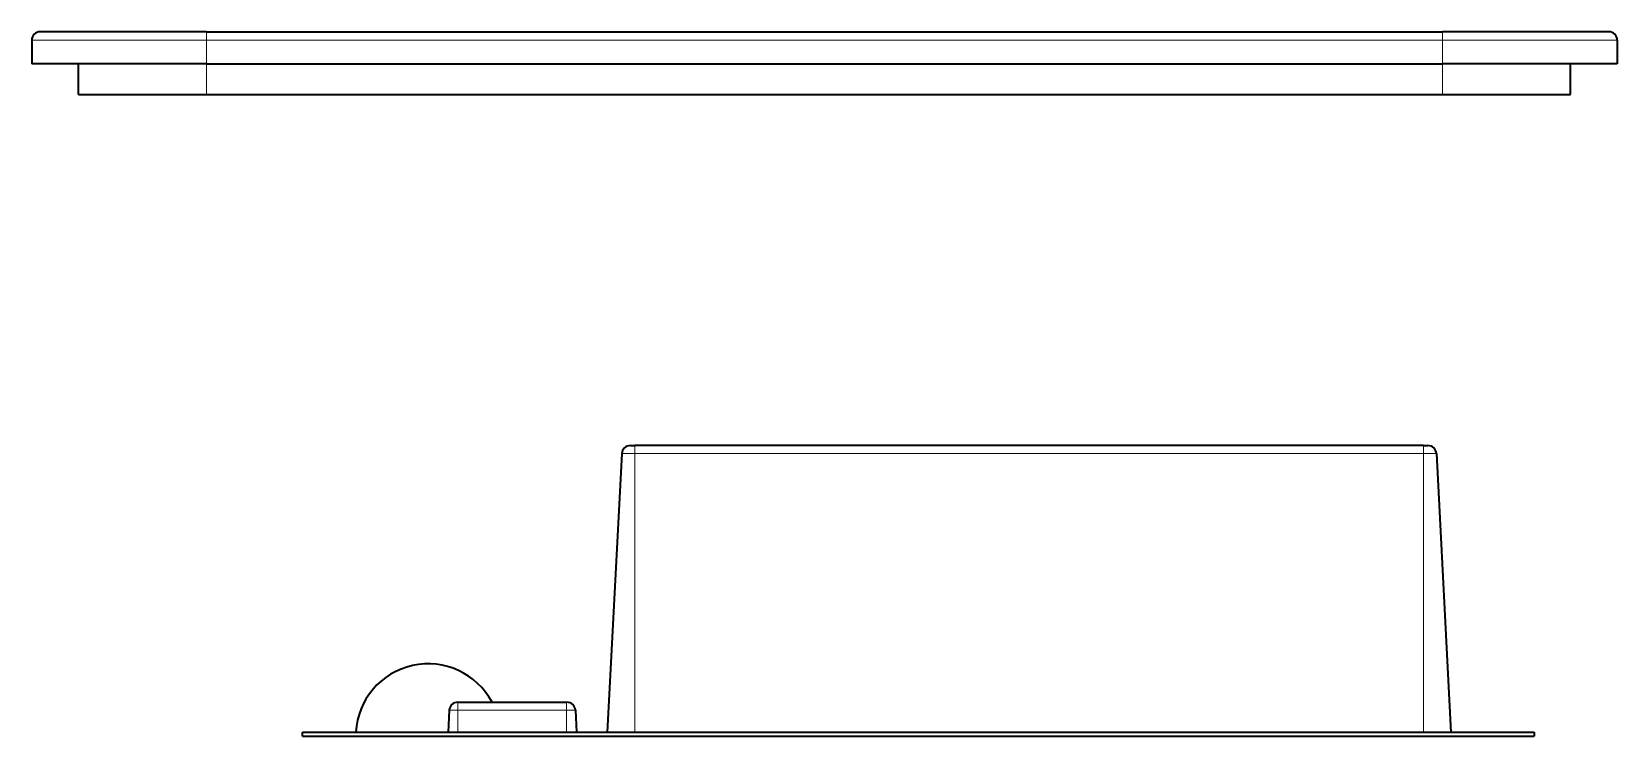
# Model space of a CAD drawing. Extents: x 415 to 970, y 249 to 591.
# Drawn here: x 584.65 to 621.85, y 569.76 to 586.29 of the extents above; entities that cross this region are included whole.
import ezdxf

# ---------------------------------------------------------------- set-up
doc = ezdxf.new("R2010")
doc.units = 0

msp = doc.modelspace()

# ---------------------------------------------------------------- linework, layer by layer
at = {"color": 7, "lineweight": 35, "ltscale": 0.097501}
for p, q in [((588.749, 586.291), (584.849, 586.291)), ((621.649, 586.291), (617.749, 586.291))]:
    msp.add_line(p, q, dxfattribs=at)
at = {"color": 7, "lineweight": 35}
for p, q in [((588.749, 586.291), (617.749, 586.291)), ((588.749, 585.541), (617.749, 585.541)), ((588.749, 584.821), (617.749, 584.821)), ((590.999, 569.862), (619.899, 569.862)), ((590.999, 569.762), (619.899, 569.762))]:
    msp.add_line(p, q, dxfattribs=at)
at = {"color": 7, "lineweight": 13, "ltscale": 0.005}
for p, q in [((588.749, 586.291), (588.749, 586.091)), ((617.749, 586.291), (617.749, 586.091))]:
    msp.add_line(p, q, dxfattribs=at)
at = {"color": 7, "lineweight": 35, "ltscale": 0.01375}
for p, q in [((584.649, 586.091), (584.649, 585.541)), ((621.849, 586.091), (621.849, 585.541))]:
    msp.add_line(p, q, dxfattribs=at)
at = {"color": 7, "lineweight": 13, "ltscale": 0.102499}
for p, q in [((588.749, 586.091), (584.649, 586.091)), ((621.849, 586.091), (617.749, 586.091))]:
    msp.add_line(p, q, dxfattribs=at)
at = {"color": 7, "lineweight": 13, "ltscale": 0.01375}
for p, q in [((588.749, 586.091), (588.749, 585.541)), ((617.749, 586.091), (617.749, 585.541))]:
    msp.add_line(p, q, dxfattribs=at)
at = {"color": 7, "lineweight": 13}
msp.add_line((588.749, 586.091), (617.749, 586.091), dxfattribs=at)
at = {"color": 7, "lineweight": 35, "ltscale": 0.102499}
for p, q in [((588.749, 585.541), (584.649, 585.541)), ((621.849, 585.541), (617.749, 585.541))]:
    msp.add_line(p, q, dxfattribs=at)
at = {"color": 7, "lineweight": 35, "ltscale": 0.018001}
for p, q in [((585.749, 584.821), (585.749, 585.541)), ((620.749, 584.821), (620.749, 585.541))]:
    msp.add_line(p, q, dxfattribs=at)
at = {"color": 7, "lineweight": 13, "ltscale": 0.018001}
for p, q in [((588.749, 584.821), (588.749, 585.541)), ((617.749, 584.821), (617.749, 585.541))]:
    msp.add_line(p, q, dxfattribs=at)
at = {"color": 7, "lineweight": 35, "ltscale": 0.075}
for p, q in [((585.749, 584.821), (588.749, 584.821)), ((617.749, 584.821), (620.749, 584.821))]:
    msp.add_line(p, q, dxfattribs=at)
at = {"color": 7, "lineweight": 35, "ltscale": 0.163486}
msp.add_line((598.494, 576.393), (598.152, 569.862), dxfattribs=at)
at = {"color": 7, "lineweight": 13, "ltscale": 0.00762}
msp.add_line((598.494, 576.393), (598.799, 576.393), dxfattribs=at)
at = {"color": 7, "lineweight": 35, "ltscale": 0.002628}
for p, q in [((598.694, 576.582), (598.799, 576.582)), ((617.299, 576.582), (617.404, 576.582))]:
    msp.add_line(p, q, dxfattribs=at)
at = {"color": 7, "lineweight": 35, "ltscale": 0.4625}
msp.add_line((617.299, 576.582), (598.799, 576.582), dxfattribs=at)
at = {"color": 7, "lineweight": 13, "ltscale": 0.004738}
for p, q in [((598.799, 576.582), (598.799, 576.393)), ((617.299, 576.582), (617.299, 576.393))]:
    msp.add_line(p, q, dxfattribs=at)
at = {"color": 7, "lineweight": 13, "ltscale": 0.4625}
msp.add_line((617.299, 576.393), (598.799, 576.393), dxfattribs=at)
at = {"color": 7, "lineweight": 13, "ltscale": 0.163261}
for p, q in [((598.799, 576.393), (598.799, 569.862)), ((617.299, 576.393), (617.299, 569.862))]:
    msp.add_line(p, q, dxfattribs=at)
at = {"color": 7, "lineweight": 13, "ltscale": 0.007622}
msp.add_line((617.299, 576.393), (617.604, 576.393), dxfattribs=at)
at = {"color": 7, "lineweight": 35, "ltscale": 0.163485}
msp.add_line((617.604, 576.393), (617.946, 569.862), dxfattribs=at)
at = {"color": 7, "lineweight": 35, "ltscale": 0.012778}
for p, q in [((594.444, 570.373), (594.417, 569.862)), ((597.404, 570.373), (597.43, 569.862))]:
    msp.add_line(p, q, dxfattribs=at)
at = {"color": 7, "lineweight": 13, "ltscale": 0.005121}
for p, q in [((594.444, 570.373), (594.649, 570.373)), ((597.199, 570.373), (597.404, 570.373))]:
    msp.add_line(p, q, dxfattribs=at)
at = {"color": 7, "lineweight": 35, "ltscale": 0.000128174}
msp.add_line((594.644, 570.562), (594.649, 570.562), dxfattribs=at)
at = {"color": 7, "lineweight": 35, "ltscale": 0.06375}
msp.add_line((594.649, 570.562), (597.199, 570.562), dxfattribs=at)
at = {"color": 7, "lineweight": 13, "ltscale": 0.004739}
for p, q in [((594.649, 570.562), (594.649, 570.373)), ((597.199, 570.562), (597.199, 570.373))]:
    msp.add_line(p, q, dxfattribs=at)
at = {"color": 7, "lineweight": 13, "ltscale": 0.06375}
msp.add_line((594.649, 570.373), (597.199, 570.373), dxfattribs=at)
at = {"color": 7, "lineweight": 13, "ltscale": 0.012761}
for p, q in [((594.649, 570.373), (594.649, 569.862)), ((597.199, 570.373), (597.199, 569.862))]:
    msp.add_line(p, q, dxfattribs=at)
at = {"color": 7, "lineweight": 35, "ltscale": 0.000126648}
msp.add_line((597.199, 570.562), (597.204, 570.562), dxfattribs=at)
at = {"color": 7, "lineweight": 35, "ltscale": 0.002501}
for p, q in [((590.999, 569.762), (590.999, 569.862)), ((619.899, 569.862), (619.899, 569.762))]:
    msp.add_line(p, q, dxfattribs=at)
at = {"color": 7, "lineweight": 35}
for centre, radius, start, end in [((584.849, 586.091), 0.2, 90, 180), ((621.649, 586.091), 0.2, 0, 90), ((598.694, 576.382), 0.2, 90, 177), ((617.404, 576.382), 0.2, 3, 90), ((593.949, 569.762), 1.7, 28.0728, 176.6277), ((594.644, 570.362), 0.2, 90, 177), ((597.204, 570.362), 0.2, 3, 90)]:
    msp.add_arc(centre, radius, start, end, dxfattribs=at)

doc.saveas('drawing.dxf')
